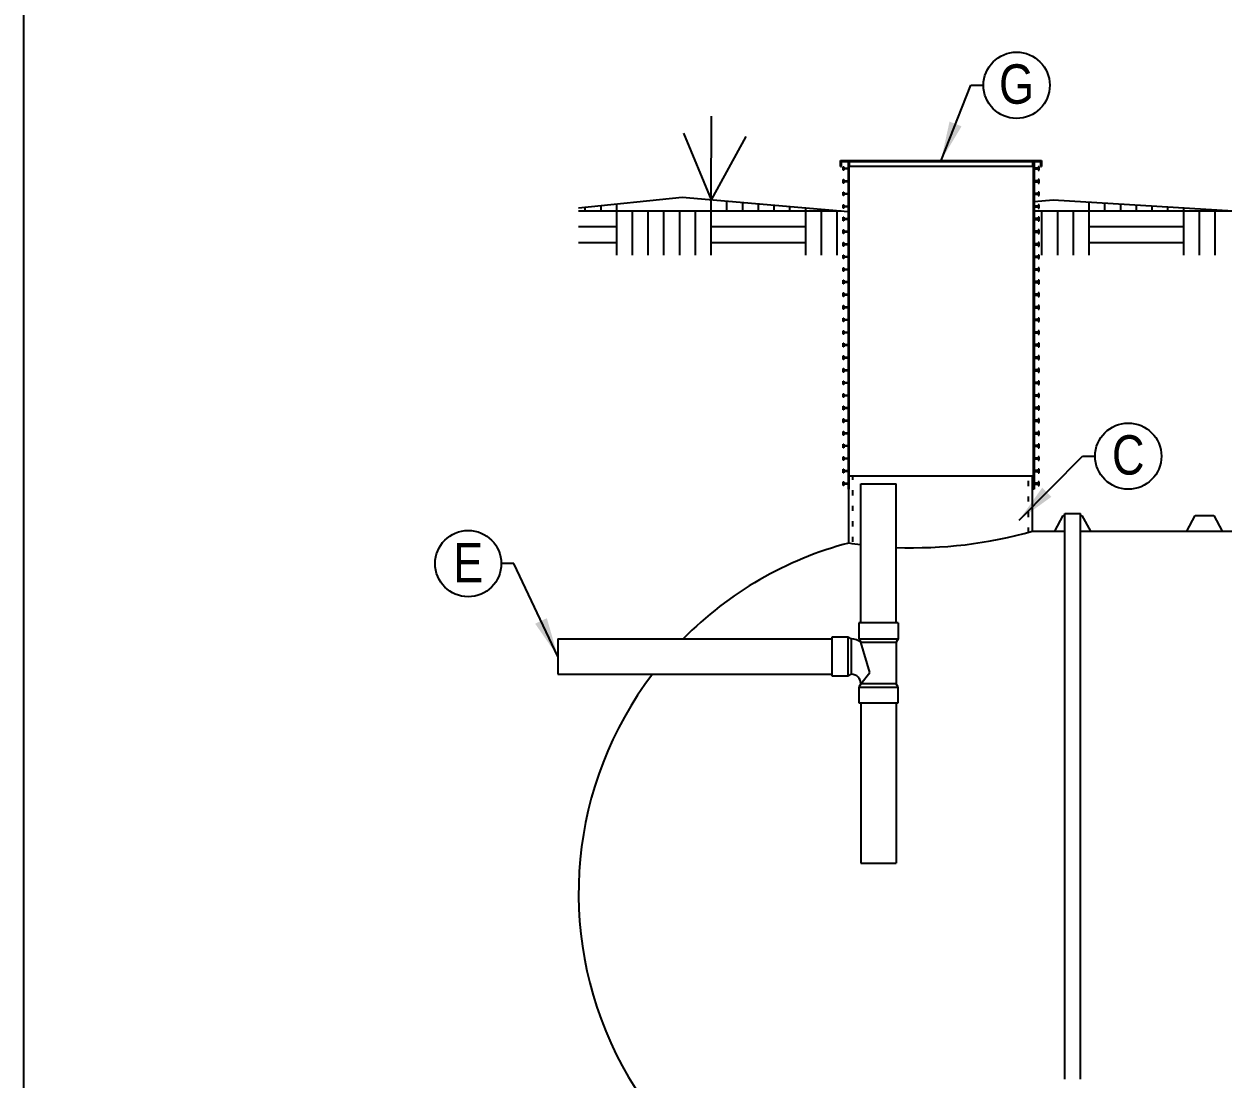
# Model space of a CAD drawing. Extents: x 0 to 216, y -5 to 280.
# Drawn here: x 0 to 72.6, y 152.5 to 216.4 of the extents above; entities that cross this region are included whole.
import ezdxf

# ---------------------------------------------------------------- set-up
doc = ezdxf.new("R2010")
doc.units = 0
doc.header["$LTSCALE"] = 10
doc.header["$MEASUREMENT"] = 0
doc.linetypes.add('SHORT_DASH', pattern=[0.125, 0.03125, -0.0625, 0.03125])
doc.layers.get('0').update_dxf_attribs({"linetype": 'CONTINUOUS'})
for name, color, linetype in [('5244-LOGO$0$CADdetails-FRAME', 7, 'CONTINUOUS'), ('CADdetails-7-FRAME', 7, 'CONTINUOUS'), ('CADdetails-7-VERYFINE', 7, 'CONTINUOUS'), ('CADdetails-9-EXTRAFINE', 9, 'CONTINUOUS')]:
    doc.layers.add(name, color=color, linetype=linetype)
doc.styles.add('CADdetails-DIMENSIONS', font='ARIALN.TTF', dxfattribs={"height": 2.38})
doc.styles.add('CADdetails-NOTES', font='ARIALN.TTF', dxfattribs={"height": 2.38})
doc.dimstyles.new('CADdetails-LEADER', dxfattribs={"dimtxt": 2.38, "dimasz": 2.38, "dimexe": 0.5, "dimexo": 1.5, "dimgap": 1, "dimtad": 0, "dimzin": 0, "dimdsep": 46, "dimtxsty": 'CADdetails-DIMENSIONS', "dimcen": 1, "dimclrd": 256, "dimclre": 256, "dimclrt": 256, "dimadec": 0, "dimazin": 0, "dimtfac": 1, "dimtdec": 4, "dimtofl": 0, "dimtmove": 0, "dimatfit": 3, "dimfxl": 1, "dimtolj": 1, "dimtzin": 0, "dimarcsym": 0})

# ---------------------------------------------------------------- blocks, each defined once
blk = doc.blocks.new('5244-LOGO')
at = {"layer": '5244-LOGO$0$CADdetails-FRAME'}
blk.add_line((0, 0), (0, 280), dxfattribs=at)

msp = doc.modelspace()

# ---------------------------------------------------------------- linework, layer by layer
at = {"layer": 'CADdetails-7-FRAME'}
msp.add_lwpolyline([(0, 280), (216, 280), (216, 0), (0, 0)], close=True, dxfattribs=at)
at = {"layer": 'CADdetails-7-VERYFINE'}
for centre in [(60.059, 212.654), (66.816, 190.217), (26.879, 183.719)]:
    msp.add_circle(centre, 2.004, dxfattribs=at)
at = {"layer": 'CADdetails-9-EXTRAFINE', "linetype": 'Continuous'}
for p, q in [((41.585, 205.733), (41.606, 210.776)), ((39.912, 209.75), (41.585, 205.733)), ((43.681, 209.547), (41.585, 205.733)), ((49.413, 208.101), (61.563, 208.101)), ((49.413, 207.744), (49.413, 208.101)), ((49.413, 207.744), (49.469, 207.744)), ((49.469, 208.046), (61.507, 208.046)), ((49.469, 207.744), (49.469, 208.046)), ((49.559, 207.73), (49.612, 207.73)), ((49.559, 207.514), (49.559, 207.73)), ((49.612, 207.514), (49.559, 207.514)), ((49.612, 207.73), (49.612, 207.649)), ((49.612, 207.649), (49.86, 207.649)), ((49.612, 207.595), (49.612, 207.514)), ((49.86, 207.595), (49.612, 207.595)), ((49.86, 208.046), (49.86, 188.214)), ((49.92, 208.046), (49.92, 188.214)), ((49.945, 207.744), (49.945, 208.046)), ((61.031, 207.744), (49.945, 207.744)), ((61.031, 208.046), (61.031, 207.744)), ((61.057, 208.046), (61.057, 188.214)), ((61.116, 208.046), (61.116, 188.214)), ((61.364, 207.649), (61.116, 207.649)), ((61.116, 207.595), (61.364, 207.595)), ((61.364, 207.73), (61.364, 207.649)), ((61.418, 207.73), (61.364, 207.73)), ((61.364, 207.595), (61.364, 207.514)), ((61.364, 207.514), (61.418, 207.514)), ((61.418, 207.514), (61.418, 207.73)), ((61.507, 208.046), (61.507, 207.744)), ((61.507, 207.744), (61.563, 207.744)), ((61.563, 208.101), (61.563, 207.744)), ((49.559, 206.956), (49.612, 206.956)), ((49.559, 206.74), (49.559, 206.956)), ((49.612, 206.956), (49.612, 206.874)), ((49.612, 206.874), (49.86, 206.874)), ((49.612, 206.821), (49.612, 206.74)), ((49.86, 206.821), (49.612, 206.821)), ((61.364, 206.874), (61.116, 206.874)), ((61.116, 206.821), (61.364, 206.821)), ((61.364, 206.956), (61.364, 206.874)), ((61.418, 206.956), (61.364, 206.956)), ((61.364, 206.821), (61.364, 206.74)), ((61.418, 206.74), (61.418, 206.956)), ((49.612, 206.74), (49.559, 206.74)), ((49.559, 206.193), (49.612, 206.193)), ((49.559, 205.978), (49.559, 206.193)), ((49.612, 206.193), (49.612, 206.112)), ((49.612, 206.112), (49.86, 206.112)), ((49.612, 206.059), (49.612, 205.978)), ((49.86, 206.059), (49.612, 206.059)), ((61.364, 206.112), (61.116, 206.112)), ((61.116, 206.059), (61.364, 206.059)), ((61.364, 206.74), (61.418, 206.74)), ((61.364, 206.193), (61.364, 206.112)), ((61.418, 206.193), (61.364, 206.193)), ((61.364, 206.059), (61.364, 205.978)), ((61.418, 205.978), (61.418, 206.193)), ((33.556, 205.243), (39.826, 205.884)), ((34.915, 205.059), (34.915, 205.382)), ((35.868, 205.059), (35.868, 205.479)), ((39.826, 205.884), (49.86, 205.025)), ((41.585, 205.059), (41.585, 205.733)), ((42.538, 205.059), (42.538, 205.652)), ((43.491, 205.059), (43.491, 205.57)), ((44.444, 205.059), (44.444, 205.488)), ((45.397, 205.059), (45.397, 205.407)), ((46.349, 205.059), (46.349, 205.325)), ((49.612, 205.978), (49.559, 205.978)), ((49.559, 205.431), (49.612, 205.431)), ((49.559, 205.215), (49.559, 205.431)), ((49.612, 205.431), (49.612, 205.35)), ((49.612, 205.35), (49.86, 205.35)), ((61.116, 205.632), (62.268, 205.719)), ((61.364, 205.35), (61.116, 205.35)), ((61.364, 205.978), (61.418, 205.978)), ((61.364, 205.431), (61.364, 205.35)), ((61.418, 205.431), (61.364, 205.431)), ((61.418, 205.215), (61.418, 205.431)), ((62.268, 205.719), (73.158, 205.06)), ((64.454, 205.059), (64.454, 205.587)), ((65.407, 205.059), (65.407, 205.529)), ((66.36, 205.059), (66.36, 205.471)), ((67.313, 205.059), (67.313, 205.413)), ((68.266, 205.059), (68.266, 205.356)), ((33.556, 205.059), (35.868, 205.059)), ((33.962, 205.059), (33.962, 205.284)), ((35.868, 205.059), (41.585, 205.059)), ((35.868, 202.384), (35.868, 205.059)), ((36.821, 202.384), (36.821, 205.059)), ((37.774, 202.384), (37.774, 205.059)), ((38.726, 202.384), (38.726, 205.059)), ((39.679, 202.384), (39.679, 205.059)), ((40.632, 202.384), (40.632, 205.059)), ((41.585, 205.059), (47.302, 205.059)), ((41.585, 202.384), (41.585, 205.059)), ((47.302, 205.059), (47.302, 205.244)), ((47.302, 202.384), (47.302, 205.059)), ((47.302, 205.059), (49.456, 205.059)), ((48.255, 202.384), (48.255, 205.059)), ((49.208, 202.384), (49.208, 205.059)), ((49.612, 205.215), (49.559, 205.215)), ((49.559, 204.669), (49.612, 204.669)), ((49.559, 204.453), (49.559, 204.669)), ((49.612, 205.296), (49.612, 205.215)), ((49.86, 205.296), (49.612, 205.296)), ((49.612, 204.669), (49.612, 204.588)), ((61.116, 205.296), (61.364, 205.296)), ((61.116, 205.059), (64.454, 205.059)), ((61.364, 205.296), (61.364, 205.215)), ((61.364, 205.215), (61.418, 205.215)), ((61.364, 204.669), (61.364, 204.588)), ((61.418, 204.669), (61.364, 204.669)), ((61.418, 204.453), (61.418, 204.669)), ((61.596, 202.384), (61.596, 205.059)), ((62.549, 202.384), (62.549, 205.059)), ((63.501, 202.384), (63.501, 205.059)), ((64.454, 205.059), (70.172, 205.059)), ((64.454, 202.384), (64.454, 205.059)), ((69.219, 205.059), (69.219, 205.298)), ((70.172, 205.059), (70.172, 205.24)), ((70.172, 205.059), (75.889, 205.059)), ((70.172, 202.384), (70.172, 205.059)), ((71.124, 202.384), (71.124, 205.059)), ((72.077, 202.384), (72.077, 205.059)), ((33.556, 204.106), (35.868, 204.106)), ((41.585, 204.106), (47.302, 204.106)), ((49.612, 204.453), (49.559, 204.453)), ((49.559, 203.906), (49.612, 203.906)), ((49.559, 203.691), (49.559, 203.906)), ((49.612, 204.588), (49.86, 204.588)), ((49.612, 204.534), (49.612, 204.453)), ((49.86, 204.534), (49.612, 204.534)), ((49.612, 203.906), (49.612, 203.825)), ((61.364, 204.588), (61.116, 204.588)), ((61.116, 204.534), (61.364, 204.534)), ((61.364, 204.534), (61.364, 204.453)), ((61.364, 204.453), (61.418, 204.453)), ((61.364, 203.906), (61.364, 203.825)), ((61.418, 203.906), (61.364, 203.906)), ((61.418, 203.691), (61.418, 203.906)), ((64.454, 204.106), (70.172, 204.106)), ((33.556, 203.153), (35.868, 203.153)), ((41.585, 203.153), (47.302, 203.153)), ((49.612, 203.691), (49.559, 203.691)), ((49.559, 203.144), (49.612, 203.144)), ((49.559, 202.928), (49.559, 203.144)), ((49.612, 203.825), (49.86, 203.825)), ((49.612, 203.772), (49.612, 203.691)), ((49.86, 203.772), (49.612, 203.772)), ((49.612, 203.144), (49.612, 203.063)), ((61.364, 203.825), (61.116, 203.825)), ((61.116, 203.772), (61.364, 203.772)), ((61.364, 203.772), (61.364, 203.691)), ((61.364, 203.691), (61.418, 203.691)), ((61.364, 203.144), (61.364, 203.063)), ((61.418, 203.144), (61.364, 203.144)), ((61.418, 202.928), (61.418, 203.144)), ((64.454, 203.153), (70.172, 203.153)), ((49.612, 202.928), (49.559, 202.928)), ((49.612, 203.063), (49.86, 203.063)), ((49.612, 203.01), (49.612, 202.928)), ((49.86, 203.01), (49.612, 203.01)), ((61.364, 203.063), (61.116, 203.063)), ((61.116, 203.01), (61.364, 203.01)), ((61.364, 203.01), (61.364, 202.928)), ((61.364, 202.928), (61.418, 202.928)), ((49.559, 202.382), (49.612, 202.382)), ((49.559, 202.166), (49.559, 202.382)), ((49.612, 202.166), (49.559, 202.166)), ((49.612, 202.382), (49.612, 202.301)), ((49.612, 202.301), (49.86, 202.301)), ((49.612, 202.247), (49.612, 202.166)), ((49.86, 202.247), (49.612, 202.247)), ((61.364, 202.301), (61.116, 202.301)), ((61.116, 202.247), (61.364, 202.247)), ((61.364, 202.382), (61.364, 202.301)), ((61.418, 202.382), (61.364, 202.382)), ((61.364, 202.247), (61.364, 202.166)), ((61.364, 202.166), (61.418, 202.166)), ((61.418, 202.166), (61.418, 202.382)), ((49.559, 201.62), (49.612, 201.62)), ((49.559, 201.404), (49.559, 201.62)), ((49.612, 201.404), (49.559, 201.404)), ((49.612, 201.62), (49.612, 201.538)), ((49.612, 201.538), (49.86, 201.538)), ((49.612, 201.485), (49.612, 201.404)), ((49.86, 201.485), (49.612, 201.485)), ((61.364, 201.538), (61.116, 201.538)), ((61.116, 201.485), (61.364, 201.485)), ((61.364, 201.62), (61.364, 201.538)), ((61.418, 201.62), (61.364, 201.62)), ((61.364, 201.485), (61.364, 201.404)), ((61.364, 201.404), (61.418, 201.404)), ((61.418, 201.404), (61.418, 201.62)), ((49.559, 200.857), (49.612, 200.857)), ((49.559, 200.641), (49.559, 200.857)), ((49.612, 200.641), (49.559, 200.641)), ((49.612, 200.857), (49.612, 200.776)), ((49.612, 200.776), (49.86, 200.776)), ((49.612, 200.723), (49.612, 200.641)), ((49.86, 200.723), (49.612, 200.723)), ((61.364, 200.776), (61.116, 200.776)), ((61.116, 200.723), (61.364, 200.723)), ((61.364, 200.857), (61.364, 200.776)), ((61.418, 200.857), (61.364, 200.857)), ((61.364, 200.723), (61.364, 200.641)), ((61.364, 200.641), (61.418, 200.641)), ((61.418, 200.641), (61.418, 200.857)), ((49.559, 200.095), (49.612, 200.095)), ((49.559, 199.879), (49.559, 200.095)), ((49.612, 199.879), (49.559, 199.879)), ((49.612, 200.095), (49.612, 200.014)), ((49.612, 200.014), (49.86, 200.014)), ((49.612, 199.96), (49.612, 199.879)), ((49.86, 199.96), (49.612, 199.96)), ((61.364, 200.014), (61.116, 200.014)), ((61.116, 199.96), (61.364, 199.96)), ((61.364, 200.095), (61.364, 200.014)), ((61.418, 200.095), (61.364, 200.095)), ((61.364, 199.96), (61.364, 199.879)), ((61.364, 199.879), (61.418, 199.879)), ((61.418, 199.879), (61.418, 200.095)), ((49.559, 199.333), (49.612, 199.333)), ((49.559, 199.117), (49.559, 199.333)), ((49.612, 199.117), (49.559, 199.117)), ((49.612, 199.333), (49.612, 199.251)), ((49.612, 199.251), (49.86, 199.251)), ((49.612, 199.198), (49.612, 199.117)), ((49.86, 199.198), (49.612, 199.198)), ((61.364, 199.251), (61.116, 199.251)), ((61.116, 199.198), (61.364, 199.198)), ((61.364, 199.333), (61.364, 199.251)), ((61.418, 199.333), (61.364, 199.333)), ((61.364, 199.198), (61.364, 199.117)), ((61.364, 199.117), (61.418, 199.117)), ((61.418, 199.117), (61.418, 199.333)), ((49.559, 198.57), (49.612, 198.57)), ((49.559, 198.354), (49.559, 198.57)), ((49.612, 198.354), (49.559, 198.354)), ((49.612, 198.57), (49.612, 198.489)), ((49.612, 198.489), (49.86, 198.489)), ((49.612, 198.436), (49.612, 198.354)), ((49.86, 198.436), (49.612, 198.436)), ((61.364, 198.489), (61.116, 198.489)), ((61.116, 198.436), (61.364, 198.436)), ((61.364, 198.57), (61.364, 198.489)), ((61.418, 198.57), (61.364, 198.57)), ((61.364, 198.436), (61.364, 198.354)), ((61.364, 198.354), (61.418, 198.354)), ((61.418, 198.354), (61.418, 198.57)), ((49.559, 197.808), (49.612, 197.808)), ((49.559, 197.592), (49.559, 197.808)), ((49.612, 197.592), (49.559, 197.592)), ((49.612, 197.808), (49.612, 197.727)), ((49.612, 197.727), (49.86, 197.727)), ((49.612, 197.673), (49.612, 197.592)), ((49.86, 197.673), (49.612, 197.673)), ((61.364, 197.727), (61.116, 197.727)), ((61.116, 197.673), (61.364, 197.673)), ((61.364, 197.808), (61.364, 197.727)), ((61.418, 197.808), (61.364, 197.808)), ((61.364, 197.673), (61.364, 197.592)), ((61.364, 197.592), (61.418, 197.592)), ((61.418, 197.592), (61.418, 197.808)), ((49.559, 197.046), (49.612, 197.046)), ((49.559, 196.83), (49.559, 197.046)), ((49.612, 196.83), (49.559, 196.83)), ((49.612, 197.046), (49.612, 196.964)), ((49.612, 196.964), (49.86, 196.964)), ((49.612, 196.911), (49.612, 196.83)), ((49.86, 196.911), (49.612, 196.911)), ((61.364, 196.964), (61.116, 196.964)), ((61.116, 196.911), (61.364, 196.911)), ((61.364, 197.046), (61.364, 196.964)), ((61.418, 197.046), (61.364, 197.046)), ((61.364, 196.911), (61.364, 196.83)), ((61.364, 196.83), (61.418, 196.83)), ((61.418, 196.83), (61.418, 197.046)), ((49.559, 196.283), (49.612, 196.283)), ((49.559, 196.068), (49.559, 196.283)), ((49.612, 196.068), (49.559, 196.068)), ((49.612, 196.283), (49.612, 196.202)), ((49.612, 196.202), (49.86, 196.202)), ((49.612, 196.149), (49.612, 196.068)), ((49.86, 196.149), (49.612, 196.149)), ((61.364, 196.202), (61.116, 196.202)), ((61.116, 196.149), (61.364, 196.149)), ((61.364, 196.283), (61.364, 196.202)), ((61.418, 196.283), (61.364, 196.283)), ((61.364, 196.149), (61.364, 196.068)), ((61.364, 196.068), (61.418, 196.068)), ((61.418, 196.068), (61.418, 196.283)), ((49.559, 195.521), (49.612, 195.521)), ((49.559, 195.305), (49.559, 195.521)), ((49.612, 195.305), (49.559, 195.305)), ((49.612, 195.521), (49.612, 195.44)), ((49.612, 195.44), (49.86, 195.44)), ((49.612, 195.386), (49.612, 195.305)), ((49.86, 195.386), (49.612, 195.386)), ((61.364, 195.44), (61.116, 195.44)), ((61.116, 195.386), (61.364, 195.386)), ((61.364, 195.521), (61.364, 195.44)), ((61.418, 195.521), (61.364, 195.521)), ((61.364, 195.386), (61.364, 195.305)), ((61.364, 195.305), (61.418, 195.305)), ((61.418, 195.305), (61.418, 195.521)), ((49.559, 194.759), (49.612, 194.759)), ((49.559, 194.543), (49.559, 194.759)), ((49.612, 194.543), (49.559, 194.543)), ((49.612, 194.759), (49.612, 194.678)), ((49.612, 194.678), (49.86, 194.678)), ((49.612, 194.624), (49.612, 194.543)), ((49.86, 194.624), (49.612, 194.624)), ((61.364, 194.678), (61.116, 194.678)), ((61.116, 194.624), (61.364, 194.624)), ((61.364, 194.759), (61.364, 194.678)), ((61.418, 194.759), (61.364, 194.759)), ((61.364, 194.624), (61.364, 194.543)), ((61.364, 194.543), (61.418, 194.543)), ((61.418, 194.543), (61.418, 194.759)), ((49.559, 193.996), (49.612, 193.996)), ((49.559, 193.781), (49.559, 193.996)), ((49.612, 193.781), (49.559, 193.781)), ((49.612, 193.996), (49.612, 193.915)), ((49.612, 193.915), (49.86, 193.915)), ((49.612, 193.862), (49.612, 193.781)), ((49.86, 193.862), (49.612, 193.862)), ((61.364, 193.915), (61.116, 193.915)), ((61.116, 193.862), (61.364, 193.862)), ((61.364, 193.996), (61.364, 193.915)), ((61.418, 193.996), (61.364, 193.996)), ((61.364, 193.862), (61.364, 193.781)), ((61.364, 193.781), (61.418, 193.781)), ((61.418, 193.781), (61.418, 193.996)), ((49.559, 193.234), (49.612, 193.234)), ((49.559, 193.018), (49.559, 193.234)), ((49.612, 193.018), (49.559, 193.018)), ((49.612, 193.234), (49.612, 193.153)), ((49.612, 193.153), (49.86, 193.153)), ((49.612, 193.1), (49.612, 193.018)), ((49.86, 193.1), (49.612, 193.1)), ((61.364, 193.153), (61.116, 193.153)), ((61.116, 193.1), (61.364, 193.1)), ((61.364, 193.234), (61.364, 193.153)), ((61.418, 193.234), (61.364, 193.234)), ((61.364, 193.1), (61.364, 193.018)), ((61.364, 193.018), (61.418, 193.018)), ((61.418, 193.018), (61.418, 193.234)), ((49.559, 192.472), (49.612, 192.472)), ((49.559, 192.256), (49.559, 192.472)), ((49.612, 192.472), (49.612, 192.391)), ((49.612, 192.391), (49.86, 192.391)), ((49.612, 192.337), (49.612, 192.256)), ((49.86, 192.337), (49.612, 192.337)), ((61.364, 192.391), (61.116, 192.391)), ((61.116, 192.337), (61.364, 192.337)), ((61.364, 192.472), (61.364, 192.391)), ((61.418, 192.472), (61.364, 192.472)), ((61.364, 192.337), (61.364, 192.256)), ((61.418, 192.256), (61.418, 192.472)), ((49.612, 192.256), (49.559, 192.256)), ((49.559, 191.71), (49.612, 191.71)), ((49.559, 191.494), (49.559, 191.71)), ((49.612, 191.71), (49.612, 191.628)), ((49.612, 191.628), (49.86, 191.628)), ((49.612, 191.575), (49.612, 191.494)), ((49.86, 191.575), (49.612, 191.575)), ((61.364, 191.628), (61.116, 191.628)), ((61.116, 191.575), (61.364, 191.575)), ((61.364, 192.256), (61.418, 192.256)), ((61.364, 191.71), (61.364, 191.628)), ((61.418, 191.71), (61.364, 191.71)), ((61.364, 191.575), (61.364, 191.494)), ((61.418, 191.494), (61.418, 191.71)), ((49.612, 191.494), (49.559, 191.494)), ((49.559, 190.947), (49.612, 190.947)), ((49.559, 190.731), (49.559, 190.947)), ((49.612, 190.947), (49.612, 190.866)), ((49.612, 190.866), (49.86, 190.866)), ((49.612, 190.813), (49.612, 190.731)), ((49.86, 190.813), (49.612, 190.813)), ((61.364, 190.866), (61.116, 190.866)), ((61.116, 190.813), (61.364, 190.813)), ((61.364, 191.494), (61.418, 191.494)), ((61.418, 190.947), (61.364, 190.947)), ((61.364, 190.947), (61.364, 190.866)), ((61.364, 190.813), (61.364, 190.731)), ((61.418, 190.731), (61.418, 190.947)), ((49.612, 190.731), (49.559, 190.731)), ((49.559, 190.185), (49.612, 190.185)), ((49.559, 189.969), (49.559, 190.185)), ((49.612, 190.185), (49.612, 190.104)), ((49.612, 190.104), (49.86, 190.104)), ((61.364, 190.104), (61.116, 190.104)), ((61.364, 190.731), (61.418, 190.731)), ((61.364, 190.185), (61.364, 190.104)), ((61.418, 190.185), (61.364, 190.185)), ((61.418, 189.969), (61.418, 190.185)), ((49.612, 189.969), (49.559, 189.969)), ((49.559, 189.423), (49.612, 189.423)), ((49.559, 189.207), (49.559, 189.423)), ((49.612, 190.05), (49.612, 189.969)), ((49.86, 190.05), (49.612, 190.05)), ((49.612, 189.423), (49.612, 189.341)), ((61.116, 190.05), (61.364, 190.05)), ((61.364, 190.05), (61.364, 189.969)), ((61.364, 189.969), (61.418, 189.969)), ((61.418, 189.423), (61.364, 189.423)), ((61.364, 189.423), (61.364, 189.341)), ((61.418, 189.207), (61.418, 189.423)), ((49.612, 189.207), (49.559, 189.207)), ((49.559, 188.66), (49.612, 188.66)), ((49.559, 188.444), (49.559, 188.66)), ((49.612, 189.341), (49.86, 189.341)), ((49.612, 189.288), (49.612, 189.207)), ((49.86, 189.288), (49.612, 189.288)), ((49.612, 188.66), (49.612, 188.579)), ((49.92, 189.021), (61.025, 189.021)), ((49.92, 184.964), (49.92, 189.021)), ((61.025, 185.677), (61.025, 189.021)), ((61.364, 189.341), (61.116, 189.341)), ((61.116, 189.288), (61.364, 189.288)), ((61.364, 189.288), (61.364, 189.207)), ((61.364, 189.207), (61.418, 189.207)), ((61.364, 188.66), (61.364, 188.579)), ((61.418, 188.66), (61.364, 188.66)), ((61.418, 188.444), (61.418, 188.66)), ((49.612, 188.444), (49.559, 188.444)), ((49.612, 188.579), (49.86, 188.579)), ((49.612, 188.526), (49.612, 188.444)), ((49.86, 188.526), (49.612, 188.526)), ((49.86, 188.214), (49.92, 188.214)), ((50.635, 180.128), (50.635, 188.544)), ((50.635, 188.544), (52.784, 188.544)), ((52.784, 180.128), (52.784, 188.544)), ((61.116, 188.214), (61.057, 188.214)), ((61.364, 188.579), (61.116, 188.579)), ((61.116, 188.526), (61.364, 188.526)), ((61.364, 188.526), (61.364, 188.444)), ((61.364, 188.444), (61.418, 188.444)), ((62.381, 185.679), (62.887, 186.632)), ((62.887, 186.632), (62.981, 186.632)), ((62.979, 152.539), (62.981, 186.751)), ((62.981, 186.751), (63.925, 186.751)), ((63.923, 152.539), (63.925, 186.751)), ((63.925, 186.632), (64.018, 186.632)), ((64.018, 186.632), (64.525, 185.679)), ((70.361, 185.679), (70.867, 186.632)), ((70.867, 186.632), (71.999, 186.632)), ((71.999, 186.632), (72.505, 185.679)), ((61.025, 185.679), (62.981, 185.679)), ((63.925, 185.679), (94.902, 185.679)), ((52.904, 180.128), (50.516, 180.128)), ((50.516, 180.128), (50.516, 179.173)), ((52.904, 180.128), (52.904, 179.173)), ((48.904, 176.904), (48.904, 179.292)), ((48.904, 179.292), (49.859, 179.292)), ((49.859, 179.292), (50.066, 179.173)), ((49.859, 179.292), (49.859, 176.904)), ((32.305, 179.173), (48.904, 179.173)), ((32.305, 179.173), (32.305, 177.024)), ((50.067, 177.024), (50.067, 179.173)), ((50.516, 179.173), (52.904, 179.173)), ((50.516, 179.173), (50.635, 178.966)), ((50.635, 178.966), (52.784, 178.966)), ((51.176, 177.137), (50.635, 178.966)), ((52.904, 179.173), (52.784, 178.966)), ((52.784, 178.966), (52.784, 176.454)), ((50.635, 176.454), (51.176, 177.137)), ((32.305, 177.024), (48.904, 177.024)), ((49.859, 176.904), (48.904, 176.904)), ((50.066, 177.024), (49.859, 176.904)), ((50.067, 177.024), (50.066, 177.024)), ((50.635, 176.454), (50.516, 176.248)), ((50.635, 176.454), (50.635, 176.455)), ((52.784, 176.454), (50.635, 176.454)), ((52.904, 176.248), (52.784, 176.454)), ((50.516, 176.248), (50.516, 175.292)), ((50.516, 176.248), (52.904, 176.248)), ((52.904, 175.292), (52.904, 176.248)), ((50.516, 175.292), (52.904, 175.292)), ((50.635, 175.292), (50.635, 165.589)), ((52.784, 175.292), (52.784, 165.589)), ((50.635, 165.589), (52.784, 165.589))]:
    msp.add_line(p, q, dxfattribs=at)
at = {"layer": 'CADdetails-9-EXTRAFINE', "linetype": 'SHORT_DASH'}
for p, q in [((50.159, 185.026), (50.159, 189.021)), ((60.786, 185.595), (60.786, 189.021))]:
    msp.add_line(p, q, dxfattribs=at)
at = {"layer": 'CADdetails-9-EXTRAFINE', "linetype": 'Continuous'}
for centre, radius, start, end in [((53.815, 211.139), 26.462, 267.76692, 285.80926), ((55.472, 163.763), 21.916, 104.67585, 135.32154), ((53.815, 211.139), 26.462, 261.5343, 263.09705), ((49.997, 178.095), 1.08, 53.79576, 86.31135), ((55.472, 163.763), 21.916, 142.76711, 270.00003), ((50.067, 176.455), 0.568, 0, 90)]:
    msp.add_arc(centre, radius, start, end, dxfattribs=at)

# ---------------------------------------------------------------- block references
msp.add_blockref('5244-LOGO', (0, 0))

# ---------------------------------------------------------------- texts
at = {"layer": 'CADdetails-7-VERYFINE', "char_height": 2.38, "width": 4.00739, "attachment_point": 5, "style": 'CADdetails-NOTES'}
for s, insert in [('G', (60.059, 212.713)), ('C', (66.816, 190.276)), ('E', (26.879, 183.778))]:
    msp.add_mtext(s, dxfattribs=dict(at, insert=insert))

# ---------------------------------------------------------------- leaders
at = {"layer": 'CADdetails-7-VERYFINE', "annotation_type": 0, "has_hookline": 1, "hookline_direction": 0}
for points in [[(55.488, 208.101), (57.297, 212.654), (58.055, 212.654)], [(60.207, 186.341), (64.054, 190.217), (64.812, 190.217)]]:
    msp.add_leader(points, dimstyle='CADdetails-LEADER', override={"dimgap": 1, "dimtad": 0}, dxfattribs=at)
at = {"layer": 'CADdetails-7-VERYFINE'}
msp.add_leader([(32.305, 178.098), (29.64, 183.719), (28.882, 183.719)], dimstyle='CADdetails-LEADER', override={"dimgap": 1, "dimtad": 0}, dxfattribs=at)

doc.saveas('drawing.dxf')
